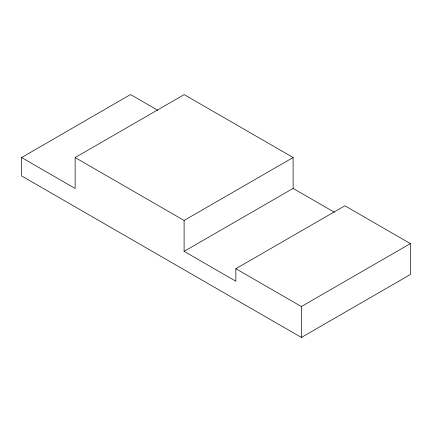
<?xml version="1.0" encoding="UTF-8"?>
<svg xmlns="http://www.w3.org/2000/svg" width="432" height="432" viewBox="0 0 432 432"><rect width="100%" height="100%" fill="white"/><g stroke="black" fill="none" stroke-linecap="round" stroke-linejoin="round"><path stroke-width="0.65" d="M21.6 157.545L75.136 188.455L75.136 157.556L184.097 220.46L184.097 251.359L235.856 281.243L235.856 268.72L344.876 205.778L410.4 243.605L410.4 274.509L301.379 337.451L21.6 175.921L21.6 157.545L130.523 94.549L157.928 110.371M75.136 157.556L184.162 94.613L293.117 157.523L293.117 188.422L334.406 212.263M184.097 220.46L293.117 157.523M184.097 251.359L293.117 188.422M235.856 268.72L301.379 306.547L410.4 243.605M301.379 306.547L301.379 337.451"/></g></svg>
